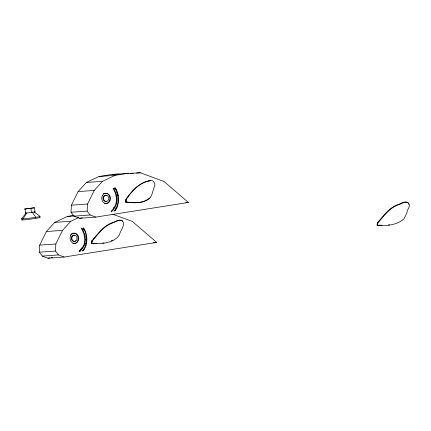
<?xml version="1.0" encoding="UTF-8"?>
<svg xmlns="http://www.w3.org/2000/svg" width="431" height="431" viewBox="0 0 431 431"><rect width="100%" height="100%" fill="white"/><g stroke="black" fill="none" stroke-linecap="round" stroke-linejoin="round"><path stroke-width="0.65" d="M112.987 214.315L132.269 221.389L156.69 242.389L64.1 257.048L47.96 258.217L42.308 256.095L39.318 252.205L39.717 245.126L46.392 231.539L54.694 222.401L67.344 216.437L73.744 215.425M64.1 257.048L58.449 254.926L55.459 251.036L55.852 243.962L62.533 230.369L70.829 221.232L78.663 217.542M71.018 212.267L71.411 205.194L78.086 191.601L86.389 182.464L99.038 176.505L112.486 174.377L140.328 172.783L163.963 181.451L188.39 202.451L95.795 217.111L79.654 218.28L74.008 216.157L71.018 212.267L87.154 211.104L90.144 214.988L95.795 217.111M87.154 211.104L87.547 204.025L94.227 190.437L102.524 181.3L115.179 175.336L128.621 173.208M82.871 250.648L83.102 250.756C88.177 244.657 87.886 234.599 83.689 227.994C81.481 226.458 86.141 232.384 85.586 233.117C86.83 239.119 86.857 246.392 82.461 251.165M127.678 202.387L125.502 201.94L125.793 199.418C131.827 190.631 139.644 181.807 150.866 180.643M126.03 201.864L126.326 199.343C132.231 190.766 139.547 182.485 150.311 180.6C153.635 179.889 156.092 183.924 154.384 186.731C152.31 191.596 152.24 198.508 146.244 200.48C139.784 203.771 132.446 202.511 125.502 201.94L126.143 200.027M92.029 241.058L91.711 243.585L93.883 243.898M91.539 242.093L91.76 240.854C97.767 234.055 103.273 225.785 112.227 222.698C115.292 221.82 118.681 218.862 121.973 220.597L122.754 221.529M92.159 241.101L91.711 243.585C101.123 243.865 113.741 243.671 119.462 234.787C120.141 230.461 126.019 224.793 122.366 220.844C119.075 219.115 115.686 222.073 112.62 222.951C103.666 226.038 98.166 234.308 92.159 241.101L91.76 240.854M377.416 225.467L377.858 222.983C383.865 216.19 389.371 207.92 398.325 204.833C401.39 203.955 404.779 200.997 408.071 202.726C410.624 204.709 408.852 207.936 407.559 210.112C406.95 213.307 405.447 216.276 403.766 219.034C396.525 225.224 386.548 226.011 377.416 225.467L377.023 225.214L377.464 222.735C383.471 215.936 388.977 207.667 397.926 204.58C400.992 203.701 404.38 200.744 407.672 202.478L408.965 204.305M114.565 210.711L114.802 210.818C119.872 204.72 119.581 194.661 115.384 188.061C113.175 186.521 117.835 192.452 117.28 193.185C118.525 199.181 118.557 206.454 114.156 211.228M23.01 218.916L26.814 212.839M21.55 218.932L25.962 213.146M113.261 208.356L114.113 207.338M79.013 251.348L82.418 247.27M148.242 199.052L149.756 197.877M147.741 199.445C141.099 203.658 132.99 203.13 125.502 201.94M111.171 240.913L112.669 240.169M34.458 207.785L24.696 209.04L34.458 207.785L35.008 211.907L25.262 213.21L25.558 213.07M79.654 218.28L82.299 217.86M47.96 258.217L49.942 257.9M51.267 257.695L52.587 257.485M148.83 180.95L149.363 180.875M127.425 197.263L127.953 197.188M125.793 199.418L126.326 199.343M127.705 202.263L128.239 202.187M130.641 173.483L133.227 173.3M136.455 173.063L140.328 172.783M99.038 176.505L115.179 175.336M86.389 182.464L102.524 181.3M114.269 188.137L115.384 188.061M114.447 188.428L115.556 188.347M78.086 191.601L94.227 190.437M115.185 189.581L116.3 189.5M116.429 192.603L117.539 192.522M116.871 194.047L117.986 193.966M117.21 195.728L118.326 195.647M71.411 205.194L87.547 204.025M116.09 207.289L117.205 207.214M185.804 202.64L188.39 202.451M115.346 208.965L116.456 208.884M114.334 210.387L115.443 210.306M67.344 216.437L74.444 215.926M74.008 216.157L90.144 214.988M54.694 222.401L70.829 221.232M82.747 228.365L83.862 228.285M46.392 231.539L62.533 230.369M83.49 229.518L84.6 229.437M39.717 245.126L55.852 243.962M85.295 243.73L86.41 243.65M84.88 245.525L85.995 245.444M153.463 242.626L156.69 242.389M83.652 248.902L84.762 248.822M39.318 252.205L55.459 251.036M82.639 250.319L83.749 250.239M42.308 256.095L58.449 254.926M33.984 211.901L35.008 211.907M377.023 225.214L381.952 225.197M388.374 224.928L389.662 224.874M95.607 243.343L96.894 243.289M102.675 243.046L103.957 242.992M112.486 174.377L118.988 174.14M403.233 202.419L403.631 202.667M379.334 220.473L379.727 220.72M377.464 222.735L377.858 222.983M379.382 225.305L379.776 225.558M117.528 220.537L117.927 220.785M93.629 238.591L94.028 238.839M93.678 243.423L94.077 243.677M34.302 212.02L40.078 216.432M32.147 212.079L35.821 217.321M30.897 208.421L31.447 212.542M25.063 209.094L25.612 213.21M70.7 234.631A5.199 4.385 85.9 0 1 78.076 237.023A5.199 4.385 85.9 0 1 72.791 243.332M74.515 241.344A3.119 2.629 85.9 0 1 71.287 238.111A3.119 2.629 85.9 0 1 74.682 235.331M75.716 240.617A3.119 2.629 85.9 0 1 75.156 241.074M103.289 193.875A5.199 4.385 85.9 0 1 109.894 197.754A5.199 4.385 85.9 0 1 104.491 203.4M106.856 201.137A3.119 2.629 85.9 0 1 102.993 198.583A3.119 2.629 85.9 0 1 106.382 195.399M39.787 217.423A9.353 0.361 -7.6 0 1 30.175 219.174A9.353 0.361 -7.6 0 1 22.708 219.643M39.647 216.394A9.353 0.361 -7.6 0 1 31.247 217.984A9.353 0.361 -7.6 0 1 21.755 218.813M84.972 239.851L83.98 244.851L82.116 248.024L79.875 250.729L79.466 251.456L79.703 251.774C84.826 247.486 86.297 240.412 84.557 234.146C83.97 233.128 82.402 227.396 81.34 228.236L83.786 233.193L84.972 239.851M116.666 199.919L115.675 204.914L113.811 208.092L111.57 210.791L111.166 211.524L111.397 211.842C116.521 207.548 117.992 200.474 116.251 194.209C115.664 193.19 114.096 187.458 113.035 188.299L115.481 193.26L116.666 199.919M70.576 235.66A5.199 4.385 85.9 0 0 74.488 243.483A5.199 4.385 85.9 0 0 78.173 235.725A5.199 4.385 85.9 0 0 70.576 235.66M72.241 236.538A3.119 2.629 85.9 0 0 74.385 241.36A3.119 2.629 85.9 0 0 76.799 236.851A3.119 2.629 85.9 0 0 72.241 236.538M102.271 195.722A5.199 4.385 85.9 0 0 106.182 203.545A5.199 4.385 85.9 0 0 109.873 195.787A5.199 4.385 85.9 0 0 102.271 195.722M103.936 196.601A3.119 2.629 85.9 0 0 106.08 201.422A3.119 2.629 85.9 0 0 108.493 196.913A3.119 2.629 85.9 0 0 103.936 196.601"/></g></svg>
